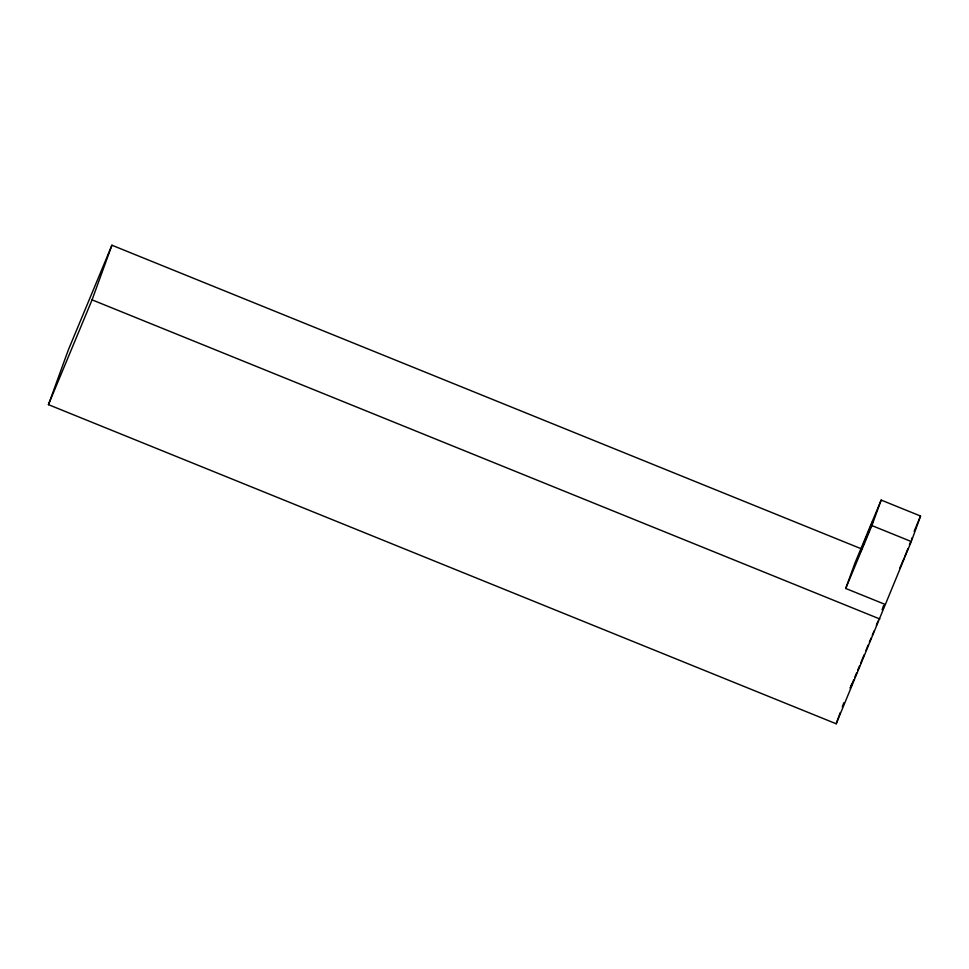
<?xml version="1.0" encoding="UTF-8"?>
<svg xmlns="http://www.w3.org/2000/svg" width="969" height="969" viewBox="0 0 969 969"><rect width="100%" height="100%" fill="white"/><g stroke="black" fill="none" stroke-linecap="round" stroke-linejoin="round"><path stroke-width="1.45" d="M911.55 539.261L912.047 537.856M885.109 604.414L845.719 588.462L854.985 562.953L881.16 500.077L920.55 516.041L911.284 541.538L836.199 723.782L48.45 404.654L68.302 350.015L111.919 245.218L861.829 549.011M48.45 404.654L92.067 299.857L111.919 245.218M845.719 588.462L871.894 525.573L881.16 500.077M836.199 723.782L840.268 712.566M842.303 706.97L843.829 702.767M851.763 684.005L850.213 688.244L853.701 679.863M876.388 625.368L877.926 621.117M882.044 609.792L883.595 605.54M909.455 544.784L910.666 541.623M907.977 548.515L904.683 556.654M904.162 557.95L899.753 568.27M914.155 531.412L920.55 516.041M854.864 677.077L856.608 672.874M857.771 670.088L859.515 665.897M860.678 663.099L864.178 654.717M865.923 650.526L868.248 644.93M869.411 642.144L871.155 637.953M872.318 635.155L874.062 630.964M871.894 525.573L911.284 541.538M92.067 299.857L879.816 618.985M860.048 552.669L872.718 521.54L860.048 552.669"/></g></svg>
